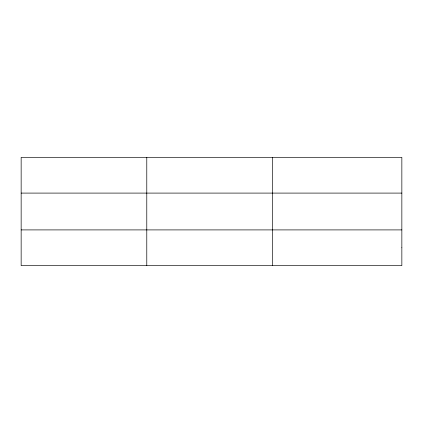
<?xml version="1.0" encoding="UTF-8"?>
<svg xmlns="http://www.w3.org/2000/svg" width="423" height="423" viewBox="0 0 423 423"><rect width="100%" height="100%" fill="white"/><g stroke="black" fill="none" stroke-linecap="round" stroke-linejoin="round"><path stroke-width="0.63" d="M146.781 265.639L146.781 157.361M272.412 265.639L272.412 157.361M21.15 193.094L401.85 193.094M21.15 229.906L401.85 229.906M401.85 247.772L401.85 265.639L21.15 265.639L21.15 157.361L401.85 157.361L401.85 247.772"/></g></svg>
